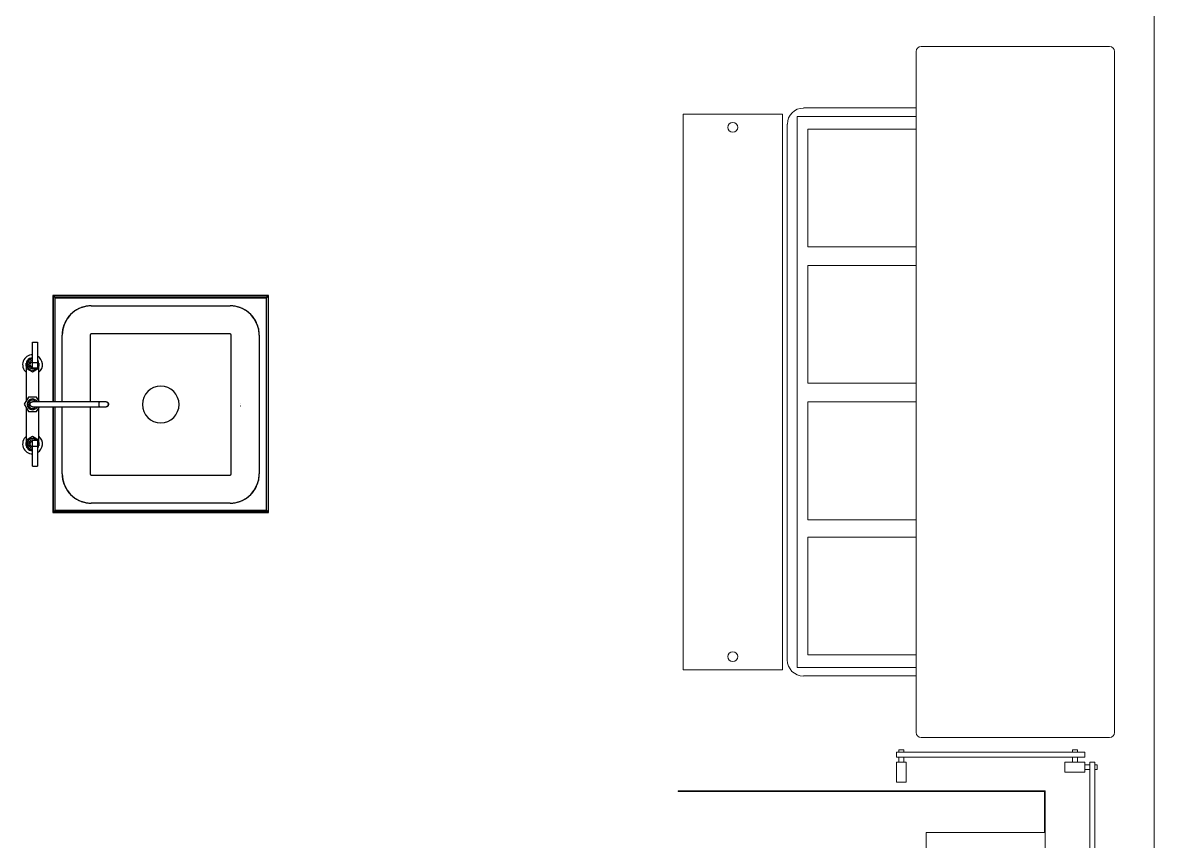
# Model space of a CAD drawing. Header units: inches. Extents: x -460 to 10305, y -938 to 5356.
# Drawn here: x 605.2 to 719.3, y 399.9 to 482.4 of the extents above; entities that cross this region are included whole.
import ezdxf

# ---------------------------------------------------------------- set-up
doc = ezdxf.new("R2010")
doc.units = ezdxf.units.IN
doc.header["$MEASUREMENT"] = 0
doc.layers.add('01-0263-G-DWG-BFP-ARCH$0$SP-CASE', color=11, linetype='Continuous', lineweight=13)
doc.layers.add('01-0263-G-DWG-BFP-ARCH$0$SP-FIXT', color=35, linetype='Continuous')

# ---------------------------------------------------------------- blocks, each defined once
blk = doc.blocks.new('01-0263-G-DWG-BFP-ARCH', base_point=(1295.16, 1352.86))
at = {"layer": '01-0263-G-DWG-BFP-ARCH$0$SP-CASE'}
for p, q in [((2014.2, 1835), (2014.2, 1590.25)), ((1990.19, 1829.12), (1990.19, 1760.5)), ((2009.69, 1829.62), (1990.69, 1829.62)), ((2010.19, 1760.5), (2010.19, 1829.12)), ((1990.19, 1823.44), (1978.82, 1823.44)), ((1966.7, 1822.81), (1966.7, 1766.81)), ((1976.7, 1822.81), (1966.7, 1822.81)), ((1976.7, 1766.81), (1976.7, 1822.81)), ((1978.19, 1822.56), (1990.19, 1822.56)), ((1978.19, 1767.06), (1978.19, 1822.56)), ((1978.19, 1822.56), (1990.19, 1822.56)), ((1978.19, 1822.56), (1978.19, 1767.06)), ((1977.19, 1821.81), (1977.19, 1767.81)), ((1979.25, 1809.44), (1979.25, 1821.31)), ((1979.25, 1821.31), (1990.19, 1821.31)), ((1990.19, 1809.44), (1979.25, 1809.44)), ((1979.25, 1795.69), (1979.25, 1807.56)), ((1979.25, 1807.56), (1990.19, 1807.56)), ((1990.19, 1795.69), (1979.25, 1795.69)), ((1979.25, 1781.94), (1979.25, 1793.81)), ((1979.25, 1793.81), (1990.19, 1793.81)), ((1990.19, 1781.94), (1979.25, 1781.94)), ((1979.25, 1780.19), (1990.19, 1780.19)), ((1979.25, 1768.31), (1979.25, 1780.19)), ((1990.19, 1768.31), (1979.25, 1768.31)), ((1966.7, 1766.81), (1976.7, 1766.81)), ((1990.19, 1767.06), (1978.19, 1767.06)), ((1990.19, 1767.06), (1978.19, 1767.06)), ((1978.82, 1766.19), (1990.19, 1766.19)), ((1990.69, 1760), (2009.69, 1760)), ((1988.19, 1758.5), (2007.19, 1758.5)), ((1988.19, 1758.5), (1988.19, 1758)), ((1988.44, 1758.75), (1988.44, 1758.5)), ((1988.44, 1758.75), (1988.94, 1758.75)), ((1988.94, 1758.5), (1988.94, 1758.75)), ((2005.94, 1758.75), (2005.94, 1758.5)), ((2005.94, 1758.75), (2006.44, 1758.75)), ((2006.44, 1758.5), (2006.44, 1758.75)), ((2007.19, 1758), (2007.19, 1758.5)), ((2007.19, 1758), (1988.19, 1758)), ((1989.19, 1757.5), (1988.19, 1757.5)), ((1988.19, 1757.5), (1988.19, 1755.5)), ((1988.44, 1758), (1988.44, 1757.5)), ((1988.94, 1757.5), (1988.94, 1758)), ((1989.19, 1755.5), (1989.19, 1757.5)), ((2005.19, 1757.5), (2005.19, 1756.5)), ((2007.19, 1757.5), (2005.19, 1757.5)), ((2005.94, 1758), (2005.94, 1757.5)), ((2006.44, 1757.5), (2006.44, 1758)), ((2007.19, 1756.5), (2007.19, 1757.5)), ((2007.69, 1757.25), (2007.19, 1757.25)), ((2007.69, 1712.75), (2007.69, 1757.5)), ((2008.19, 1757.5), (2007.69, 1757.5)), ((2008.19, 1757.5), (2008.19, 1712.75)), ((2008.44, 1757.25), (2008.19, 1757.25)), ((2008.44, 1757.25), (2008.44, 1756.75)), ((2005.19, 1756.5), (2007.19, 1756.5)), ((2007.19, 1756.75), (2007.69, 1756.75)), ((2008.19, 1756.75), (2008.44, 1756.75)), ((1988.19, 1755.5), (1989.19, 1755.5)), ((2003.2, 1754.62), (1966.2, 1754.62)), ((1966.2, 1754.62), (1966.2, 1754.56)), ((1966.2, 1754.56), (2003.2, 1754.56)), ((2003.2, 1754.62), (2003.13, 1754.62)), ((2003.13, 1754.62), (2003.13, 1750.43)), ((2003.2, 1754.56), (2003.2, 1754.62)), ((2003.2, 1750.43), (2003.2, 1754.62)), ((2003.2, 1750.43), (1991.2, 1750.43)), ((1991.2, 1750.43), (1991.2, 1735.43)), ((2003.2, 1735.43), (2003.2, 1750.43))]:
    blk.add_line(p, q, dxfattribs=at)
for centre, radius, start, end in [((1990.69, 1829.12), 0.5, 90, 180), ((2009.69, 1829.12), 0.5, 360, 90), ((1978.82, 1821.81), 1.62, 90, 180), ((1971.7, 1821.48), 0.5, 90, 270), ((1971.7, 1821.48), 0.5, 270, 90), ((1971.7, 1768.14), 0.5, 90, 270), ((1971.7, 1768.14), 0.5, 270, 90), ((1978.82, 1767.81), 1.63, 180, 270), ((1990.69, 1760.5), 0.5, 180, 270), ((2009.69, 1760.5), 0.5, 270, 360)]:
    blk.add_arc(centre, radius, start, end, dxfattribs=at)
at = {"layer": '01-0263-G-DWG-BFP-ARCH$0$SP-FIXT'}
for p, q in [((1924.9, 1804.53), (1903.15, 1804.53)), ((1903.15, 1804.53), (1903.15, 1793.81)), ((1903.21, 1793.81), (1903.21, 1804.46)), ((1924.84, 1804.46), (1903.21, 1804.46)), ((1924.69, 1804.31), (1903.36, 1804.31)), ((1903.36, 1804.31), (1903.36, 1793.81)), ((1903.36, 1804.28), (1903.36, 1793.81)), ((1924.69, 1804.28), (1903.36, 1804.28)), ((1924.69, 1782.89), (1924.69, 1804.31)), ((1924.69, 1782.89), (1924.69, 1804.28)), ((1924.84, 1804.46), (1924.84, 1782.74)), ((1924.9, 1782.68), (1924.9, 1804.53)), ((1907.02, 1803.49), (1921.02, 1803.49)), ((1921.02, 1800.66), (1907.02, 1800.66)), ((1921.02, 1800.66), (1907.02, 1800.66)), ((1901.1, 1797.79), (1901.1, 1799.82)), ((1901.1, 1799.82), (1901.6, 1799.82)), ((1901.6, 1799.82), (1901.6, 1797.79)), ((1904.09, 1793.81), (1904.09, 1800.55)), ((1906.92, 1800.55), (1906.92, 1793.82)), ((1906.92, 1800.55), (1906.92, 1793.82)), ((1921.13, 1786.55), (1921.13, 1800.55)), ((1921.13, 1786.55), (1921.13, 1800.55)), ((1923.96, 1800.55), (1923.96, 1786.55)), ((1900.47, 1797.73), (1900.47, 1793.92)), ((1901.1, 1798.25), (1900.48, 1797.9)), ((1901.1, 1798.25), (1900.48, 1797.9)), ((1900.48, 1797.9), (1900.48, 1797.19)), ((1900.48, 1797.9), (1900.48, 1797.19)), ((1900.48, 1797.19), (1901.1, 1796.83)), ((1900.48, 1797.19), (1901.1, 1796.83)), ((1901.1, 1797.22), (1901.1, 1797.79)), ((1901.1, 1797.79), (1901.6, 1797.79)), ((1901.1, 1796.83), (1901.71, 1797.22)), ((1901.1, 1796.83), (1901.71, 1797.22)), ((1901.1, 1797.17), (1901.1, 1797.22)), ((1901.6, 1797.22), (1901.1, 1797.22)), ((1901.1, 1797.17), (1901.6, 1797.17)), ((1901.71, 1797.9), (1901.6, 1797.96)), ((1901.71, 1797.9), (1901.6, 1797.96)), ((1901.6, 1797.79), (1901.6, 1797.22)), ((1901.6, 1797.22), (1901.6, 1797.17)), ((1901.71, 1797.22), (1901.71, 1797.9)), ((1901.71, 1797.22), (1901.71, 1797.9)), ((1901.72, 1793.92), (1901.72, 1797.73)), ((1900.68, 1794.29), (1900.27, 1793.57)), ((1901.51, 1794.29), (1900.68, 1794.29)), ((1907.89, 1793.82), (1901.1, 1793.82)), ((1901.79, 1793.81), (1901.51, 1794.29)), ((1900.27, 1793.57), (1900.68, 1792.85)), ((1900.47, 1793.22), (1900.47, 1789.69)), ((1900.68, 1792.85), (1901.51, 1792.85)), ((1901.1, 1793.32), (1907.89, 1793.32)), ((1901.51, 1792.85), (1901.79, 1793.33)), ((1901.72, 1789.69), (1901.72, 1793.22)), ((1903.15, 1793.33), (1903.15, 1782.68)), ((1903.21, 1782.74), (1903.21, 1793.33)), ((1903.36, 1793.33), (1903.36, 1782.89)), ((1903.36, 1793.33), (1903.36, 1782.89)), ((1904.09, 1786.55), (1904.09, 1793.33)), ((1906.92, 1793.32), (1906.92, 1786.55)), ((1906.92, 1793.32), (1906.92, 1786.55)), ((1901.1, 1790.31), (1900.48, 1789.96)), ((1901.1, 1790.31), (1900.48, 1789.96)), ((1901.71, 1789.96), (1901.1, 1790.31)), ((1901.71, 1789.96), (1901.1, 1790.31)), ((1900.48, 1789.96), (1900.48, 1789.25)), ((1900.48, 1789.96), (1900.48, 1789.25)), ((1900.48, 1789.25), (1901.1, 1788.89)), ((1900.48, 1789.25), (1901.1, 1788.89)), ((1901.1, 1789.92), (1901.1, 1789.98)), ((1901.1, 1789.98), (1901.6, 1789.98)), ((1901.1, 1789.35), (1901.1, 1789.92)), ((1901.6, 1789.92), (1901.1, 1789.92)), ((1901.1, 1787.32), (1901.1, 1789.35)), ((1901.1, 1789.35), (1901.6, 1789.35)), ((1901.6, 1789.98), (1901.6, 1789.92)), ((1901.6, 1789.92), (1901.6, 1789.35)), ((1901.6, 1789.35), (1901.6, 1787.32)), ((1901.6, 1789.2), (1901.71, 1789.28)), ((1901.6, 1789.2), (1901.71, 1789.28)), ((1901.71, 1789.28), (1901.71, 1789.96)), ((1901.71, 1789.28), (1901.71, 1789.96)), ((1901.1, 1787.32), (1901.6, 1787.32)), ((1907.02, 1786.44), (1921.02, 1786.44)), ((1907.02, 1786.44), (1921.02, 1786.44)), ((1921.02, 1783.61), (1907.02, 1783.61)), ((1903.15, 1782.68), (1924.9, 1782.68)), ((1924.84, 1782.74), (1903.21, 1782.74)), ((1903.36, 1782.89), (1924.69, 1782.89)), ((1903.36, 1782.89), (1924.69, 1782.89))]:
    blk.add_line(p, q, dxfattribs=at)
for points in [[(1908.51, 1793.82), (1908.51, 1793.82), (1908.51, 1793.82), (1908.51, 1793.82), (1908.5, 1793.82), (1908.5, 1793.82), (1908.5, 1793.82), (1908.49, 1793.82), (1908.49, 1793.82), (1908.48, 1793.82), (1908.47, 1793.82), (1908.47, 1793.82), (1908.46, 1793.82), (1908.45, 1793.82), (1908.44, 1793.82), (1908.43, 1793.82), (1908.42, 1793.82), (1908.41, 1793.82), (1908.4, 1793.82), (1908.39, 1793.82), (1908.38, 1793.82), (1908.36, 1793.82), (1908.35, 1793.82), (1908.34, 1793.82), (1908.32, 1793.82), (1908.31, 1793.82), (1908.29, 1793.82), (1908.28, 1793.82), (1908.26, 1793.82), (1908.25, 1793.82), (1908.23, 1793.82), (1908.21, 1793.82), (1908.2, 1793.82), (1908.18, 1793.82), (1908.16, 1793.82), (1908.15, 1793.82), (1908.13, 1793.82), (1908.11, 1793.82), (1908.09, 1793.82), (1908.08, 1793.82), (1908.06, 1793.82), (1908.04, 1793.82), (1908.02, 1793.82), (1908.01, 1793.82), (1907.99, 1793.82), (1907.97, 1793.82), (1907.95, 1793.82), (1907.94, 1793.82), (1907.92, 1793.82), (1907.9, 1793.82), (1907.89, 1793.82)], [(1908.51, 1793.82), (1908.52, 1793.82), (1908.53, 1793.82), (1908.54, 1793.82), (1908.55, 1793.82), (1908.56, 1793.82), (1908.57, 1793.81), (1908.58, 1793.81), (1908.59, 1793.81), (1908.6, 1793.81), (1908.61, 1793.8), (1908.61, 1793.8), (1908.62, 1793.79), (1908.63, 1793.79), (1908.64, 1793.78), (1908.65, 1793.78), (1908.66, 1793.77), (1908.67, 1793.77), (1908.67, 1793.76), (1908.68, 1793.75), (1908.69, 1793.75), (1908.69, 1793.74), (1908.7, 1793.73), (1908.71, 1793.72), (1908.71, 1793.71), (1908.72, 1793.71), (1908.72, 1793.7), (1908.73, 1793.69), (1908.73, 1793.68), (1908.74, 1793.67), (1908.74, 1793.66), (1908.74, 1793.65), (1908.75, 1793.64), (1908.75, 1793.63), (1908.75, 1793.62), (1908.75, 1793.61), (1908.76, 1793.6), (1908.76, 1793.59), (1908.76, 1793.58), (1908.76, 1793.57), (1908.76, 1793.56), (1908.76, 1793.55), (1908.76, 1793.54), (1908.76, 1793.53), (1908.75, 1793.52), (1908.75, 1793.51), (1908.75, 1793.5), (1908.75, 1793.5), (1908.74, 1793.49), (1908.74, 1793.48), (1908.74, 1793.47), (1908.73, 1793.46), (1908.73, 1793.45), (1908.72, 1793.44), (1908.72, 1793.43), (1908.71, 1793.42), (1908.7, 1793.42), (1908.7, 1793.41), (1908.69, 1793.4), (1908.68, 1793.39), (1908.68, 1793.39), (1908.67, 1793.38), (1908.66, 1793.37), (1908.65, 1793.37), (1908.65, 1793.36), (1908.64, 1793.36), (1908.63, 1793.35), (1908.62, 1793.35), (1908.61, 1793.34), (1908.6, 1793.34), (1908.59, 1793.34), (1908.58, 1793.33), (1908.57, 1793.33), (1908.56, 1793.33), (1908.55, 1793.33), (1908.54, 1793.32), (1908.53, 1793.32), (1908.52, 1793.32), (1908.51, 1793.32), (1908.51, 1793.32)], [(1908.51, 1793.82), (1908.51, 1793.82), (1908.51, 1793.82)], [(1907.89, 1793.32), (1907.91, 1793.32), (1907.93, 1793.32), (1907.94, 1793.32), (1907.96, 1793.32), (1907.98, 1793.32), (1907.99, 1793.32), (1908.01, 1793.32), (1908.03, 1793.32), (1908.05, 1793.32), (1908.06, 1793.32), (1908.08, 1793.32), (1908.1, 1793.32), (1908.11, 1793.32), (1908.13, 1793.32), (1908.15, 1793.32), (1908.17, 1793.32), (1908.18, 1793.32), (1908.2, 1793.32), (1908.22, 1793.32), (1908.23, 1793.32), (1908.25, 1793.32), (1908.27, 1793.32), (1908.28, 1793.32), (1908.3, 1793.32), (1908.31, 1793.32), (1908.33, 1793.32), (1908.34, 1793.32), (1908.35, 1793.32), (1908.37, 1793.32), (1908.38, 1793.32), (1908.39, 1793.32), (1908.4, 1793.32), (1908.41, 1793.32), (1908.42, 1793.32), (1908.43, 1793.32), (1908.44, 1793.32), (1908.45, 1793.32), (1908.46, 1793.32), (1908.47, 1793.32), (1908.48, 1793.32), (1908.48, 1793.32), (1908.49, 1793.32), (1908.49, 1793.32), (1908.5, 1793.32), (1908.5, 1793.32), (1908.5, 1793.32), (1908.51, 1793.32), (1908.51, 1793.32), (1908.51, 1793.32), (1908.51, 1793.32)], [(1908.51, 1793.32), (1908.51, 1793.32), (1908.51, 1793.32)], [(1922.04, 1793.43), (1922.05, 1793.43), (1922.05, 1793.43), (1922.05, 1793.43)], [(1922.05, 1793.68), (1922.05, 1793.68), (1922.05, 1793.68), (1922.05, 1793.68)]]:
    blk.add_lwpolyline(points, dxfattribs=at)
for centre, radius, start, end in [((1907.02, 1800.55), 2.94, 90, 180), ((1907.02, 1800.55), 2.94, 115.0288, 154.9712), ((1907.02, 1800.55), 2.94, 90, 109.9712), ((1921.02, 1800.55), 2.94, 0, 90), ((1921.02, 1800.55), 2.94, 70.0288, 90), ((1921.02, 1800.55), 2.94, 25.0288, 64.9712), ((1907.02, 1800.55), 2.94, 160.0288, 180), ((1907.02, 1800.55), 0.107, 90, 180), ((1907.02, 1800.55), 0.107, 90, 180), ((1921.02, 1800.55), 0.107, 0, 90), ((1921.02, 1800.55), 0.107, 0, 90), ((1921.02, 1800.55), 2.94, 0, 19.9712), ((1901.1, 1797.57), 1, 90, 230.7871), ((1901.1, 1797.57), 1, 309.7359, 59.4174), ((1901.1, 1797.57), 0.682, 167.4817, 192.8678), ((1901.1, 1797.57), 0.682, 90, 144.6486), ((1901.1, 1797.57), 0.555, 90, 270), ((1901.1, 1797.57), 0.406, 90, 270), ((1901.1, 1797.57), 0.268, 90, 270), ((1901.1, 1797.57), 0.555, 270, 311.6241), ((1901.1, 1797.57), 0.682, 35.3514, 40.9524), ((1901.1, 1797.57), 0.555, 344.7745, 15.2255), ((1901.1, 1797.57), 0.682, 347.5167, 12.4833), ((1914.02, 1793.55), 1.85, 90, 270), ((1914.02, 1793.55), 1.85, 90, 270), ((1914.02, 1793.55), 1.85, 270, 90), ((1914.02, 1793.55), 1.85, 270, 90), ((1901.1, 1793.57), 0.542, 90, 270), ((1901.1, 1793.57), 0.417, 90, 270), ((1901.1, 1793.57), 0.542, 28.278, 90), ((1901.1, 1793.57), 0.417, 41.6934, 90), ((1901.1, 1793.57), 0.542, 270, 331.722), ((1901.1, 1793.57), 0.417, 270, 318.3066), ((1901.1, 1789.57), 1, 129.7359, 270), ((1901.1, 1789.57), 1, 300.5826, 50.6279), ((1901.1, 1789.57), 0.682, 167.5167, 194.792), ((1901.1, 1789.57), 0.555, 90, 270), ((1901.1, 1789.57), 0.682, 215.3514, 270), ((1901.1, 1789.57), 0.406, 90, 270), ((1901.1, 1789.57), 0.268, 90, 270), ((1901.1, 1789.57), 0.555, 48.3759, 90), ((1901.1, 1789.57), 0.682, 319.0476, 328.1141), ((1901.1, 1789.57), 0.555, 344.7745, 15.2255), ((1901.1, 1789.57), 0.682, 345.208, 12.5031), ((1907.02, 1786.55), 2.94, 180, 270), ((1907.02, 1786.55), 2.94, 180, 199.9712), ((1907.02, 1786.55), 0.107, 180, 270), ((1907.02, 1786.55), 0.107, 180, 270), ((1921.02, 1786.55), 2.94, 270, 0), ((1921.02, 1786.55), 0.107, 270, 0), ((1921.02, 1786.55), 0.107, 270, 0), ((1921.02, 1786.55), 2.94, 340.0288, 0), ((1907.02, 1786.55), 2.94, 205.0288, 244.9712), ((1921.02, 1786.55), 2.94, 295.0288, 334.9712), ((1907.02, 1786.55), 2.94, 250.0288, 270), ((1921.02, 1786.55), 2.94, 270, 289.9712)]:
    blk.add_arc(centre, radius, start, end, dxfattribs=at)
blk.add_ellipse((1908.51, 1793.57), major_axis=(0, 0.25), ratio=0.997564, start_param=3.141593, end_param=6.283185, dxfattribs=at)
for points, knots in [([(1903.21, 1804.46), (1903.21, 1804.46), (1903.22, 1804.46), (1903.23, 1804.45), (1903.24, 1804.43), (1903.25, 1804.42), (1903.27, 1804.41), (1903.29, 1804.38), (1903.32, 1804.35), (1903.35, 1804.33), (1903.36, 1804.31)], [-1, -1, -1, -1, -0.833333, -0.666667, -0.583333, -0.5, -0.416667, -0.333333, -0.166667, 0, 0, 0, 0]), ([(1924.69, 1804.31), (1924.7, 1804.33), (1924.73, 1804.35), (1924.76, 1804.38), (1924.78, 1804.41), (1924.79, 1804.42), (1924.81, 1804.43), (1924.82, 1804.45), (1924.83, 1804.46), (1924.84, 1804.46), (1924.84, 1804.46)], [0, 0, 0, 0, 0.166667, 0.333333, 0.416667, 0.5, 0.583333, 0.666667, 0.833333, 1, 1, 1, 1]), ([(1901.1, 1793.32), (1901.07, 1793.32), (1901.04, 1793.33), (1901, 1793.34), (1900.97, 1793.35), (1900.94, 1793.37), (1900.92, 1793.39), (1900.9, 1793.42), (1900.87, 1793.45), (1900.85, 1793.51), (1900.84, 1793.57), (1900.85, 1793.64), (1900.87, 1793.69), (1900.9, 1793.72), (1900.92, 1793.75), (1900.94, 1793.77), (1900.97, 1793.79), (1901, 1793.8), (1901.04, 1793.82), (1901.07, 1793.82), (1901.1, 1793.82)], [0, 0, 0, 0, 0.083333, 0.125, 0.166667, 0.208333, 0.25, 0.291667, 0.333333, 0.416667, 0.5, 0.583333, 0.666667, 0.708333, 0.75, 0.791667, 0.833333, 0.875, 0.916667, 1, 1, 1, 1]), ([(1907.89, 1793.32), (1907.88, 1793.32), (1907.86, 1793.33), (1907.83, 1793.38), (1907.81, 1793.44), (1907.8, 1793.53), (1907.8, 1793.62), (1907.81, 1793.71), (1907.84, 1793.8), (1907.88, 1793.82), (1907.89, 1793.82)], [0, 0, 0, 0, 0.111111, 0.222222, 0.333333, 0.444444, 0.555556, 0.666667, 0.833333, 1, 1, 1, 1]), ([(1903.36, 1782.89), (1903.35, 1782.87), (1903.32, 1782.85), (1903.29, 1782.82), (1903.27, 1782.79), (1903.25, 1782.78), (1903.24, 1782.77), (1903.23, 1782.75), (1903.22, 1782.74), (1903.21, 1782.74), (1903.21, 1782.74)], [0, 0, 0, 0, 0.166667, 0.333333, 0.416667, 0.5, 0.583333, 0.666667, 0.833333, 1, 1, 1, 1]), ([(1924.69, 1782.89), (1924.7, 1782.87), (1924.73, 1782.85), (1924.76, 1782.82), (1924.78, 1782.79), (1924.79, 1782.78), (1924.81, 1782.77), (1924.82, 1782.75), (1924.83, 1782.74), (1924.84, 1782.74), (1924.84, 1782.74)], [0, 0, 0, 0, 0.166667, 0.333333, 0.416667, 0.5, 0.583333, 0.666667, 0.833333, 1, 1, 1, 1])]:
    blk.add_open_spline(points, degree=3, knots=knots, dxfattribs=at)

msp = doc.modelspace()

# ---------------------------------------------------------------- block references
msp.add_blockref('01-0263-G-DWG-BFP-ARCH', (0.26, 3.26))

doc.saveas('drawing.dxf')
